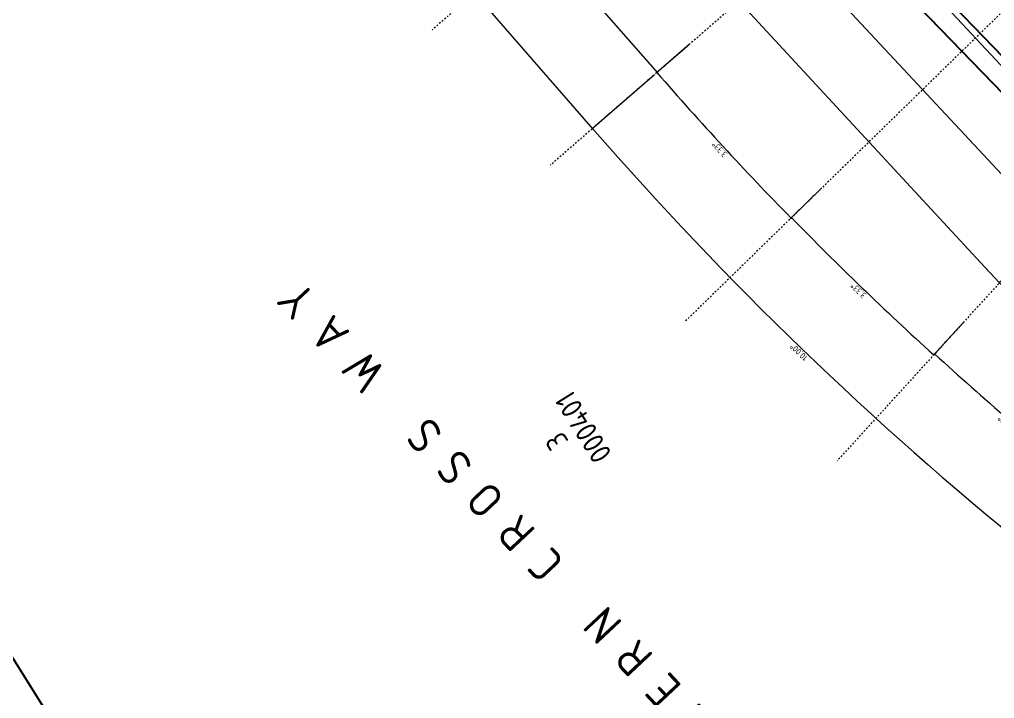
# Model space of a CAD drawing. Header units: metres. Extents: x 507649 to 508899, y 6966965 to 6967377.
# Drawn here: x 507733.6 to 507790.6, y 6967103.2 to 6967142.9 of the extents above; entities that cross this region are included whole.
import ezdxf

# ---------------------------------------------------------------- set-up
doc = ezdxf.new("R2010")
doc.units = ezdxf.units.M
doc.header["$PDMODE"] = 1
doc.linetypes.add('Grid Line', pattern=[2.1, 1.2, -0.3, 0.3, -0.3])
doc.layers.get('DEFPOINTS').update_dxf_attribs({"color": 11})
for name, color, linetype in [('C_TEXT_2.5', 7, 'Continuous'), ('mga2020bdy', 252, 'Continuous'), ('mga2020DR_UNLINED', 252, 'Continuous')]:
    doc.layers.add(name, color=color, linetype=linetype)
doc.layers.add('D_UG_PIPES', color=252, linetype='EXIST_SWD', lineweight=0)
doc.layers.add('G-ANNO-TEXT', color=47, linetype='Continuous', lineweight=5, plot=False)
doc.layers.add('S-GRID', color=47, linetype='Continuous', lineweight=5, plot=False)
doc.layers.add('VPORTS_FRAMES', color=11, linetype='Continuous', plot=False)
doc.styles.add('Arial Narrow', font='ISOCP.shx', dxfattribs={"height": 125})
doc.styles.add('Arial_1', font='ISOCP.shx', dxfattribs={"height": 360})
doc.styles.add('Arial_B', font='ISOCP.shx', dxfattribs={"height": 800})
doc.styles.get("Standard").update_dxf_attribs({"font": 'ARIALN.TTF'})
doc.linetypes.add('EXIST_SWD', pattern='A,5,-2.5,5,-2,["SWD",Standard,S=2.5,R=0,X=0,Y=-1.25],-8,5,-2.5,5,-2.5', length=37.5)
doc.dimstyles.new('2_5-CON-Diagonal-_mm__O', dxfattribs={"dimscale": 30.48, "dimtxt": 127.532425, "dimasz": 2.46063, "dimexe": 1.64042, "dimexo": 0.0625, "dimgap": 2.46063, "dimtad": 1, "dimdec": 0, "dimlfac": 10, "dimzin": 0, "dimdsep": 46, "dimtxsty": 'Arial_1', "dimblk1": 'OBLIQUE', "dimblk2": 'OBLIQUE', "dimsah": 1, "dimcen": 0.09, "dimdle": 1.64042, "dimazin": 0, "dimtfac": 1, "dimtdec": 4, "dimtix": 1, "dimtmove": 0, "dimatfit": 3, "dimfxl": 8.2021, "dimfxlon": 1, "dimtvp": 1, "dimtfill": 1, "dimtolj": 1, "dimtzin": 0, "dimlwd": 15, "dimlwe": 15, "dimarcsym": 2})
doc.dimstyles.new('2_5-Diagonal-_deg_-Decimal_O', dxfattribs={"dimscale": 30.48, "dimtxt": 127.532425, "dimasz": 2.46063, "dimexe": 1.64042, "dimexo": 0.0625, "dimgap": 2.46063, "dimtad": 1, "dimdec": 0, "dimlfac": 10, "dimzin": 0, "dimdsep": 46, "dimtxsty": 'Arial_1', "dimblk1": 'OBLIQUE', "dimblk2": 'OBLIQUE', "dimsah": 1, "dimcen": 0.09, "dimdle": 1.64042, "dimazin": 0, "dimtfac": 1, "dimtdec": 4, "dimtix": 1, "dimtmove": 0, "dimatfit": 3, "dimfxl": 8.2021, "dimfxlon": 1, "dimtvp": 1, "dimtfill": 1, "dimtolj": 1, "dimtzin": 0, "dimlwd": 15, "dimlwe": 15, "dimarcsym": 2})

# ---------------------------------------------------------------- blocks, each defined once
blk = doc.blocks.new('XD_HATCH')
at = {"layer": 'VPORTS_FRAMES'}
blk.add_lwpolyline([(507821.282, 6966964.794), (507649.023, 6967240.319), (507863.311, 6967374.293), (508035.571, 6967098.768)], close=True, dxfattribs=at)
blk = doc.blocks.new('XE_SURVEY')
at = {"layer": 'D_UG_PIPES', "flags": 128}
for points in [[(507908.319, 6967041.023), (507901.156, 6967044.393), (507883.532, 6967052.311), (507865.913, 6967063.234), (507849.428, 6967075.402), (507831.886, 6967089.689), (507819.758, 6967102.605), (507806.403, 6967117.23), (507792.952, 6967131.789), (507779.254, 6967146.506), (507765.695, 6967161.128), (507752.359, 6967175.722), (507738.578, 6967190.613), (507734.186, 6967195.231)], [(507730.39, 6967192.149), (507734.956, 6967187.093), (507748.424, 6967172.325), (507762.335, 6967157.828), (507776.089, 6967143.52), (507789.792, 6967128.719), (507803.398, 6967114.121), (507817.013, 6967099.51), (507829.191, 6967086.966), (507847.66, 6967072.393), (507863.731, 6967060.243), (507881.366, 6967049.225), (507899.904, 6967040.191)], [(507768.759, 6967163.807), (507782.55, 6967149.274), (507796.255, 6967134.593), (507809.724, 6967120.162), (507823.467, 6967105.637), (507835.978, 6967092.724), (507852.924, 6967078.553), (507868.827, 6967066.212), (507885.411, 6967055.6), (507902.91, 6967047.634), (507908.977, 6967044.532)]]:
    blk.add_lwpolyline(points, dxfattribs=at)
at = {"layer": 'mga2020bdy'}
blk.add_polyline3d([(507828.052, 6967099.593, 2.613), (507822.89, 6967104.75, 2.549), (507815.036, 6967113.788, 2.686), (507807.592, 6967120.707, 2.696), (507798.204, 6967130.642, 2.706), (507791.744, 6967137.916, 2.836), (507781.885, 6967148.136, 2.841), (507775.67, 6967154.879, 2.926), (507765.741, 6967164.879, 2.91), (507758.338, 6967173.226, 2.823), (507746.943, 6967185.547, 2.922), (507741.448, 6967191.296, 2.95), (507732.158, 6967201.984, 2.908)], dxfattribs=at)
at = {"layer": 'mga2020DR_UNLINED'}
for points in [[(507719.655, 6967221.477, 3.001), (507726.83, 6967211.173, 2.942), (507733.314, 6967202.941, 2.908), (507742.556, 6967192.306, 2.95), (507748.036, 6967186.574, 2.922), (507759.449, 6967174.233, 2.823), (507766.835, 6967165.905, 2.91), (507776.754, 6967155.916, 2.926), (507782.976, 6967149.165, 2.841), (507792.845, 6967138.935, 2.836), (507799.31, 6967131.655, 2.706), (507808.649, 6967121.772, 2.696), (507816.116, 6967114.832, 2.686), (507823.987, 6967105.773, 2.549), (507829.108, 6967100.656, 2.613), (507837.266, 6967092.595, 2.659), (507844.835, 6967085.994, 2.546), (507855.938, 6967076.896, 2.622), (507862.665, 6967071.986, 2.527), (507870.951, 6967065.735, 2.562), (507888.287, 6967056.493, 2.548), (507894.371, 6967052.844, 2.434), (507903.927, 6967049.994, 2.542)], [(507718.425, 6967220.62, 3.001), (507725.624, 6967210.28, 2.942), (507732.158, 6967201.984, 2.908), (507741.448, 6967191.296, 2.95), (507746.943, 6967185.547, 2.922), (507758.338, 6967173.226, 2.823), (507765.741, 6967164.879, 2.91), (507775.67, 6967154.879, 2.926), (507781.885, 6967148.136, 2.841), (507791.744, 6967137.916, 2.836), (507798.204, 6967130.642, 2.706), (507807.592, 6967120.707, 2.696), (507815.036, 6967113.788, 2.686), (507822.89, 6967104.75, 2.549), (507828.052, 6967099.593, 2.613), (507836.245, 6967091.495, 2.659), (507843.867, 6967084.849, 2.546), (507855.02, 6967075.71, 2.622), (507861.771, 6967070.782, 2.527), (507870.142, 6967064.468, 2.562), (507887.548, 6967055.187, 2.548), (507893.762, 6967051.462, 2.434), (507903.498, 6967048.557, 2.542)]]:
    blk.add_polyline3d(points, dxfattribs=at)
blk = doc.blocks.new('_Oblique')
at = {"color": 0, "linetype": 'ByBlock', "lineweight": -2}
blk.add_line((-0.5, -0.5), (0.5, 0.5), dxfattribs=at)
blk = doc.blocks.new('*D118')
at = {"layer": 'DEFPOINTS', "color": 0, "transparency": 16777216}
for p in [(-2310366, 4074091), (-2310008, 4071831), (-2330750, 4068546)]:
    blk.add_point(p, dxfattribs=at)
at = {"layer": 'G-ANNO-TEXT', "color": 0, "lineweight": 15, "transparency": 16777216}
for p, q in [((-2331157, 4070798), (-2310317, 4074099)), ((-2310008, 4071833), (-2310374, 4074140)), ((-2330750, 4068548), (-2331115, 4070855))]:
    blk.add_line(p, q, dxfattribs=at)
at = {"layer": 'G-ANNO-TEXT', "color": 0, "lineweight": 15, "transparency": 16777216, "xscale": 75, "yscale": 75, "zscale": 75}
for p, rotation in [((-2310366, 4074091), 9.000328390140016), ((-2331107, 4070806), 189.00032839014)]:
    blk.add_blockref('_Oblique', p, dxfattribs=dict(at, rotation=rotation))
at = {"layer": 'G-ANNO-TEXT', "color": 0, "lineweight": 15, "transparency": 16777216, "insert": (-2320777, 4072704), "char_height": 360, "width": 576.84, "attachment_point": 5, "rotation": 9.0003, "style": 'Arial_1', "bg_fill": 3, "box_fill_scale": 1.1, "bg_fill_color": 256, "bg_fill_true_color": 13158600, "bg_fill_transparency": 0}
blk.add_mtext('\\A1;210000', dxfattribs=at)
blk = doc.blocks.new('*D134')
at = {"layer": 'DEFPOINTS', "color": 0, "transparency": 16777216}
for p in [(-2243295, 4089781), (-2242714, 4086112), (-2331141, 4071014)]:
    blk.add_point(p, dxfattribs=at)
at = {"layer": 'G-ANNO-TEXT', "color": 0, "lineweight": 15, "transparency": 16777216}
for p, q in [((-2331940, 4075741), (-2243245, 4089789)), ((-2242714, 4086113), (-2243303, 4089830)), ((-2331141, 4071016), (-2331898, 4075798))]:
    blk.add_line(p, q, dxfattribs=at)
at = {"layer": 'G-ANNO-TEXT', "color": 0, "lineweight": 15, "transparency": 16777216, "xscale": 75, "yscale": 75, "zscale": 75}
for p, rotation in [((-2243295, 4089781), 9.000328390140016), ((-2331890, 4075748), 189.00032839014)]:
    blk.add_blockref('_Oblique', p, dxfattribs=dict(at, rotation=rotation))
at = {"layer": 'G-ANNO-TEXT', "color": 0, "lineweight": 15, "transparency": 16777216, "insert": (-2287633, 4083020), "char_height": 360, "width": 576.84, "attachment_point": 5, "rotation": 9.0003, "style": 'Arial_1', "bg_fill": 3, "box_fill_scale": 1.1, "bg_fill_color": 256, "bg_fill_true_color": 13158600, "bg_fill_transparency": 0}
blk.add_mtext('\\A1;897000', dxfattribs=at)
blk = doc.blocks.new('*D135')
at = {"layer": 'DEFPOINTS', "color": 0, "transparency": 16777216}
for p in [(-2357357, 4064712), (-2352984, 4063381), (-2363872, 4059983), (-2300024, 3874558)]:
    blk.add_point(p, dxfattribs=at)
at = {"layer": 'G-ANNO-TEXT', "color": 0, "lineweight": 15, "transparency": 16777216}
for p, q in [((-2352984, 4063383), (-2353672, 4065837)), ((-2363873, 4059985), (-2364702, 4062394))]:
    blk.add_line(p, q, dxfattribs=at)
blk.add_arc((-2300024, 3874558), 198609, 105.66741, 109.00041, dxfattribs=at)
at = {"layer": 'G-ANNO-TEXT', "color": 0, "lineweight": 15, "transparency": 16777216, "xscale": 75, "yscale": 75, "zscale": 75}
for p, rotation in [((-2353659, 4065788), 15.66740712021543), ((-2364686, 4062347), 199.0004071202155)]:
    blk.add_blockref('_Oblique', p, dxfattribs=dict(at, rotation=rotation))
at = {"layer": 'G-ANNO-TEXT', "color": 0, "lineweight": 15, "transparency": 16777216, "insert": (-2359275, 4064395), "char_height": 360, "width": 489.72, "attachment_point": 5, "rotation": 17.3339, "style": 'Arial_1', "bg_fill": 3, "box_fill_scale": 1.1, "bg_fill_color": 256, "bg_fill_true_color": 13158600, "bg_fill_transparency": 0}
blk.add_mtext('\\A1;3.33°', dxfattribs=at)
blk = doc.blocks.new('*D136')
at = {"layer": 'DEFPOINTS', "color": 0, "transparency": 16777216}
for p in [(-2346222, 4067800), (-2341933, 4066217), (-2353005, 4063457), (-2300024, 3874558)]:
    blk.add_point(p, dxfattribs=at)
at = {"layer": 'G-ANNO-TEXT', "color": 0, "lineweight": 15, "transparency": 16777216}
for p, q in [((-2341933, 4066219), (-2342478, 4068708)), ((-2353005, 4063458), (-2353693, 4065912))]:
    blk.add_line(p, q, dxfattribs=at)
blk.add_arc((-2300024, 3874558), 198687, 102.33441, 105.66741, dxfattribs=at)
at = {"layer": 'G-ANNO-TEXT', "color": 0, "lineweight": 15, "transparency": 16777216, "xscale": 75, "yscale": 75, "zscale": 75}
for p, rotation in [((-2342467, 4068660), 12.33440712021627), ((-2353680, 4065864), 195.6674071202155)]:
    blk.add_blockref('_Oblique', p, dxfattribs=dict(at, rotation=rotation))
at = {"layer": 'G-ANNO-TEXT', "color": 0, "lineweight": 15, "transparency": 16777216, "insert": (-2348156, 4067594), "char_height": 360, "width": 489.72, "attachment_point": 5, "rotation": 14.0009, "style": 'Arial_1', "bg_fill": 3, "box_fill_scale": 1.1, "bg_fill_color": 256, "bg_fill_true_color": 13158600, "bg_fill_transparency": 0}
blk.add_mtext('\\A1;3.33°', dxfattribs=at)
blk = doc.blocks.new('*D137')
at = {"layer": 'DEFPOINTS', "color": 0, "transparency": 16777216}
for p in [(-2334912, 4070191), (-2330720, 4068361), (-2341940, 4066248), (-2300024, 3874558)]:
    blk.add_point(p, dxfattribs=at)
at = {"layer": 'G-ANNO-TEXT', "color": 0, "lineweight": 15, "transparency": 16777216}
for p, q in [((-2330721, 4068363), (-2331119, 4070880)), ((-2341940, 4066250), (-2342484, 4068739))]:
    blk.add_line(p, q, dxfattribs=at)
blk.add_arc((-2300024, 3874558), 198719, 99.00033, 102.33441, dxfattribs=at)
at = {"layer": 'G-ANNO-TEXT', "color": 0, "lineweight": 15, "transparency": 16777216, "xscale": 75, "yscale": 75, "zscale": 75}
for p, rotation in [((-2331111, 4070830), 9.000328388145338), ((-2342474, 4068690), 192.3344071202161)]:
    blk.add_blockref('_Oblique', p, dxfattribs=dict(at, rotation=rotation))
at = {"layer": 'G-ANNO-TEXT', "color": 0, "lineweight": 15, "transparency": 16777216, "insert": (-2336856, 4070097), "char_height": 360, "width": 489.72, "attachment_point": 5, "rotation": 10.6674, "style": 'Arial_1', "bg_fill": 3, "box_fill_scale": 1.1, "bg_fill_color": 256, "bg_fill_true_color": 13158600, "bg_fill_transparency": 0}
blk.add_mtext('\\A1;3.33°', dxfattribs=at)
blk = doc.blocks.new('*D138')
at = {"layer": 'DEFPOINTS', "color": 0, "transparency": 16777216}
for p in [(-2343534, 4073551), (-2331499, 4073276), (-2365528, 4064791), (-2300024, 3874558)]:
    blk.add_point(p, dxfattribs=at)
at = {"layer": 'G-ANNO-TEXT', "color": 0, "lineweight": 15, "transparency": 16777216}
for p, q in [((-2331499, 4073277), (-2331898, 4075794)), ((-2365528, 4064793), (-2366358, 4067202))]:
    blk.add_line(p, q, dxfattribs=at)
blk.add_arc((-2300024, 3874558), 203694, 99.00033, 109.00041, dxfattribs=at)
at = {"layer": 'G-ANNO-TEXT', "color": 0, "lineweight": 15, "transparency": 16777216, "xscale": 75, "yscale": 75, "zscale": 75}
for p, rotation in [((-2331890, 4075745), 9.000328388145288), ((-2366342, 4067155), 199.0004071202153)]:
    blk.add_blockref('_Oblique', p, dxfattribs=dict(at, rotation=rotation))
at = {"layer": 'G-ANNO-TEXT', "color": 0, "lineweight": 15, "transparency": 16777216, "insert": (-2349366, 4072453), "char_height": 360, "width": 605.09, "attachment_point": 5, "rotation": 14.0004, "style": 'Arial_1', "bg_fill": 3, "box_fill_scale": 1.1, "bg_fill_color": 256, "bg_fill_true_color": 13158600, "bg_fill_transparency": 0}
blk.add_mtext('\\A1;10.00°', dxfattribs=at)
blk = doc.blocks.new('25027_BNP_Skygate Play-Sheet - 000101 - SITE PLAN')
at = {"layer": 'G-ANNO-TEXT', "char_height": 1250, "attachment_point": 1, "style": 'Arial Narrow'}
for s, insert, width in [('3', (-2346676.82, 4087841.52), 962.025), ('000401', (-2348661.82, 4086083.19), 5772.15)]:
    blk.add_mtext(s, dxfattribs=dict(at, insert=insert, width=width))
at = {"layer": 'G-ANNO-TEXT', "lineweight": 15}
dim = blk.add_linear_dim(base=(-2310366.04, 4074090.86), p1=(-2330749.56, 4068545.93), p2=(-2310008.13, 4071831.17), angle=9.000328, dimstyle='2_5-CON-Diagonal-_mm__O', override={"dimpost": '<>', "dimfxl": 2100}, dxfattribs=at)
dim.commit()
dim.dimension.update_dxf_attribs({"geometry": '*D118', "text_midpoint": (-2320777.25, 4072703.86)})
dim = blk.add_linear_dim(base=(-2243294.79, 4089781.03), p1=(-2331140.55, 4071014.43), p2=(-2242713.58, 4086111.52), angle=9.000328, dimstyle='2_5-CON-Diagonal-_mm__O', override={"dimpost": '<>', "dimfxl": 8970.647358}, dxfattribs=at)
dim.commit()
dim.dimension.update_dxf_attribs({"geometry": '*D134', "text_midpoint": (-2287633.06, 4083020.31)})
at = {"layer": 'S-GRID', "linetype": 'Grid Line'}
for p, q in [((-2314750.46, 3967535.34), (-2332403.62, 4078988.87)), ((-2320280.66, 3967197.35), (-2344328.62, 4077173.94)), ((-2326013.43, 3967221.71), (-2355938.81, 4073917.59))]:
    blk.add_line(p, q, dxfattribs=at)
at = {"layer": 'G-ANNO-TEXT', "lineweight": 13, "insert": (-2375693.69, 4087922.07), "char_height": 2000, "width": 57240.4875, "attachment_point": 1, "rotation": 11.211834, "style": 'Arial_B'}
blk.add_mtext('S O U T H E R N   C R O S S   W A Y', dxfattribs=at)
at = {"layer": 'G-ANNO-TEXT', "lineweight": 15}
dim = blk.add_angular_dim_3p(base=(-2357356.53, 4064712.46), center=(-2300023.82, 3874558.41), p1=(-2352983.64, 4063381.25), p2=(-2363872.04, 4059982.82), dimstyle='2_5-Diagonal-_deg_-Decimal_O', override={"dimpost": '<>', "dimfxl": 1140.641941}, dxfattribs=at)
dim.commit()
dim.dimension.update_dxf_attribs({"geometry": '*D135', "text_midpoint": (-2359274.55, 4064394.84)})
dim = blk.add_angular_dim_3p(base=(-2346222.37, 4067800.19), center=(-2300023.82, 3874558.41), p1=(-2341932.8, 4066217.33), p2=(-2353004.78, 4063456.59), dimstyle='2_5-Diagonal-_deg_-Decimal_O', override={"dimpost": '<>', "dimfxl": 1141.097067}, dxfattribs=at)
dim.commit()
dim.dimension.update_dxf_attribs({"geometry": '*D136', "text_midpoint": (-2348156.35, 4067594.44)})
dim = blk.add_angular_dim_3p(base=(-2334912.39, 4070190.58), center=(-2300023.82, 3874558.41), p1=(-2330720.31, 4068361.25), p2=(-2341939.51, 4066247.98), dimstyle='2_5-Diagonal-_deg_-Decimal_O', override={"dimpost": '<>', "dimfxl": 1141.64884}, dxfattribs=at)
dim.commit()
dim.dimension.update_dxf_attribs({"geometry": '*D137', "text_midpoint": (-2336855.98, 4070097.48)})
dim = blk.add_angular_dim_3p(base=(-2343533.91, 4073551.49), center=(-2300023.82, 3874558.41), p1=(-2331498.68, 4073275.5), p2=(-2365527.63, 4064790.9), dimstyle='2_5-Diagonal-_deg_-Decimal_O', override={"dimpost": '<>', "dimfxl": 3507.075385}, dxfattribs=at)
dim.commit()
dim.dimension.update_dxf_attribs({"geometry": '*D138', "text_midpoint": (-2349365.81, 4072452.93)})
at = {"layer": 'S-GRID', "linetype": 'Grid Line'}
blk.add_line((-2304379.75, 3969177.95), (-2322032.91, 4080631.49), dxfattribs=at)
at = {"layer": 'G-ANNO-TEXT', "insert": (-2353034.2, 4042955.63), "char_height": 1250, "width": 43411.3781, "attachment_point": 1, "rotation": 12.436348, "style": 'Arial_1'}
blk.add_mtext('BATTERED GRADE TO NATURAL GROUND', dxfattribs=at)
blk = doc.blocks.new('XE_ARCH')
at = {"xscale": 0.001, "yscale": 0.001, "zscale": 0.001, "rotation": 121.996}
blk.add_blockref('25027_BNP_Skygate Play-Sheet - 000101 - SITE PLAN', (509988.126, 6971273.77), dxfattribs=at)

msp = doc.modelspace()

# ---------------------------------------------------------------- block references
at = {"layer": 'C_TEXT_2.5'}
for name in ['XD_HATCH', 'XE_SURVEY']:
    msp.add_blockref(name, (0, 0), dxfattribs=at)

# ---------------------------------------------------------------- next in the draw order: block references
msp.add_blockref('XE_ARCH', (0, 0), dxfattribs=at)

doc.saveas('drawing.dxf')
